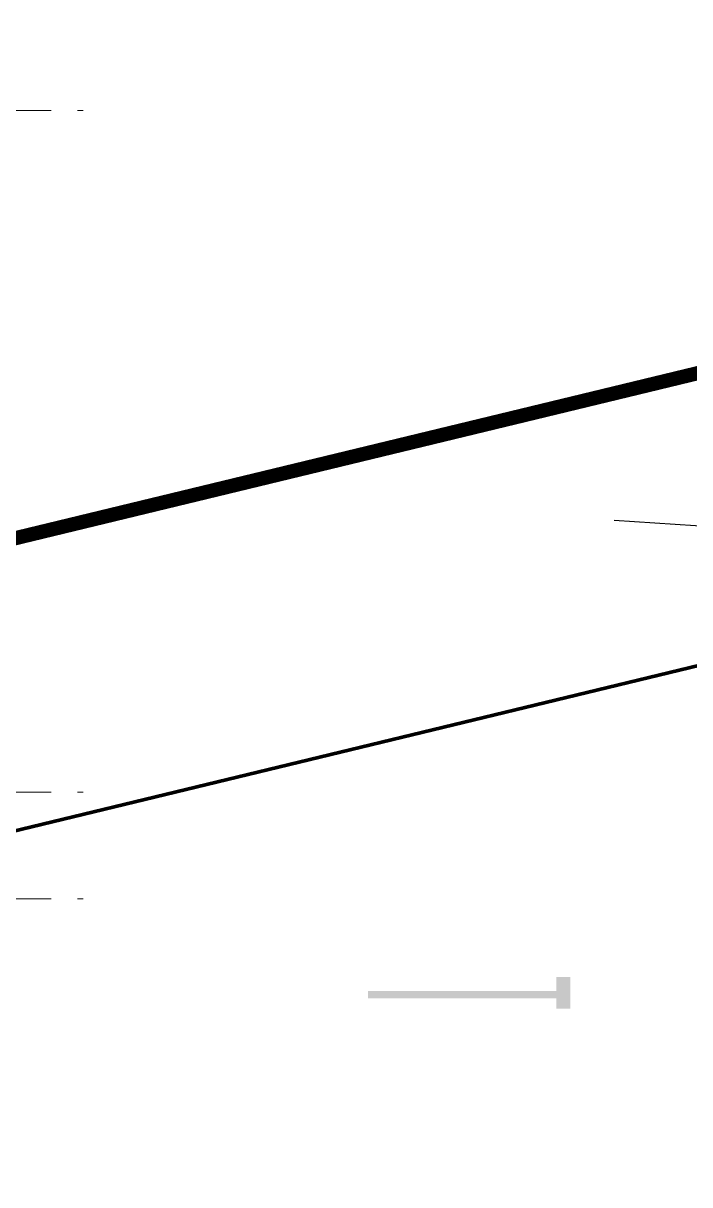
# Model space of a CAD drawing. Header units: millimetres. Extents: x -100356 to 314685, y 446 to 1273965.
# Drawn here: x 88715 to 98105, y 920224 to 936576 of the extents above; entities that cross this region are included whole.
import ezdxf
from ezdxf.xclip import XClip

# ---------------------------------------------------------------- set-up
doc = ezdxf.new("R2010")
doc.units = ezdxf.units.MM
doc.header["$XCLIPFRAME"] = 2
for name, pattern in [('20180221 BF$0$DASHDOT', [1, 0.5, -0.25, 0, -0.25]), ('CENTER', [2, 1.25, -0.25, 0.25, -0.25]), ('DASHED2', [0.375, 0.25, -0.125])]:
    doc.linetypes.add(name, pattern=pattern)
for name, color, linetype, lineweight in [('$0$TUONG 2', 2, 'Continuous', 35), ('20180221 BF$0$setback', 1, 'Continuous', 13), ('A.Concrete', 7, 'Continuous', 25), ('A1 - dp$0$FURNITURE', 8, 'Continuous', 5), ('GJ', 1, 'Continuous', 13), ('Hatch-wall', 251, 'Continuous', 5), ('LGI', 250, 'CENTER', 9), ('luoicot', 30, 'Continuous', 13)]:
    doc.layers.add(name, color=color, linetype=linetype, lineweight=lineweight)
for name, color, linetype in [('20180221 BF$0$10', 1, 'Continuous'), ('20180221 BF$0$luoi', 5, 'Continuous'), ('20180221 BF$0$TREE', 99, 'Continuous')]:
    doc.layers.add(name, color=color, linetype=linetype)
doc.styles.add('arial_eng', font='ARIALNI.TTF')

# ---------------------------------------------------------------- blocks, each defined once
blk = doc.blocks.new('1B3')
at = {"layer": 'Hatch-wall', "ltscale": 0.5}
h = blk.add_hatch(color=256, dxfattribs=at)
h.dxf.hatch_style = 1
edge = h.paths.add_edge_path()
edge.add_line((25984, 18402), (25984, 18749))
edge.add_line((25984, 18749), (25784, 18749))
edge.add_line((25784, 18749), (25784, 18550))
edge.add_line((25784, 18550), (23134, 18550))
edge.add_line((23134, 18550), (23134, 18450))
edge.add_line((23134, 18450), (25784, 18450))
edge.add_line((25784, 18450), (25784, 18302))
edge.add_line((25784, 18302), (25984, 18302))
edge.add_line((25984, 18302), (25984, 18399))
at = {"layer": 'A1 - dp$0$FURNITURE', "style": 'arial_eng'}
blk.add_attdef('AC', (-9776, 663, 0), '', height=300, rotation=180, dxfattribs=at)
blk = doc.blocks.new('X-GRID')
at = {"layer": 'LGI', "ltscale": 1500}
for p, q in [((5008.8, 11100), (-57318.6, 11100)), ((5008.8, 9600), (-57318.6, 9600)), ((5008.8, 0), (-57318.6, 0))]:
    blk.add_line(p, q, dxfattribs=at)
blk = doc.blocks.new('A$C60262ED2')
at = {"rotation": 180}
blk.add_blockref('X-GRID', (7409, 51484, 0), dxfattribs=at)
blk = doc.blocks.new('column')
at = {"layer": 'luoicot', "ltscale": 0.5}
blk.add_blockref('A$C60262ED2', (-47109, -40384, 0), dxfattribs=at)
blk = doc.blocks.new('SITE')
at = {"layer": 'GJ', "color": 2, "linetype": 'DASHED2', "ltscale": 200, "const_width": 50, "elevation": 0}
blk.add_lwpolyline([(-1161, 11823), (38572, 16750), (72294, 20682), (72666, 20725), (70992, 24794), (67559, 33009), (67489, 32988), (63297, 41856), (55641, 39398), (32498, 31969), (30483, 38296), (27912, 37566), (20347, 35807), (-531, 30760), (-1186, 35377)], dxfattribs=at)
blk = doc.blocks.new('20180221 BF$0$hientrang')
at = {"layer": '20180221 BF$0$10', "color": 1, "linetype": 'Continuous'}
blk.add_line((-65904, 31044, 0), (-70963, 47371, 0), dxfattribs=at)
at = {"layer": '20180221 BF$0$10', "color": 1}
blk.add_line((-65904, 31044, 0), (-70963, 47371, 0), dxfattribs=at)
at = {"layer": '20180221 BF$0$luoi', "color": 7, "linetype": 'Continuous'}
blk.add_line((-69311, 33649, 0), (-69308, 36149, 0), dxfattribs=at)
at = {"layer": '20180221 BF$0$setback', "color": 1, "linetype": '20180221 BF$0$DASHDOT', "ltscale": 200, "const_width": 200, "elevation": 0}
blk.add_lwpolyline([(-65904, 31044), (-70963, 47371), (-59640, 49717), (-60096, 53327), (-60608, 59668), (-61226, 68669), (-61471, 72759), (-61686, 76809), (-62001, 80760), (-62336, 84950), (-62414, 86030), (-62640, 89520), (-63032, 95421), (-63159, 98001), (-63208, 99311), (-63663, 102732), (-63312, 103421), (-62752, 103571), (-59442, 103696), (-40123, 104992), (-32510, 105502), (-33314, 110103)], dxfattribs=at)

msp = doc.modelspace()

# ---------------------------------------------------------------- block references
at = {"layer": '$0$TUONG 2'}
msp.add_blockref('1B3', (70440.7, 904400.5, 0), dxfattribs=at)
at = {"layer": '20180221 BF$0$TREE'}
ref = msp.add_blockref('20180221 BF$0$hientrang', (137502.3, 996458.1, 0), dxfattribs=dict(at, rotation=86.37342821610302))
XClip(ref).set_block_clipping_path([(-133148.1755428242, 112075.9558377523), (-124131.7889780848, -30182.5877385634), (-23551.8986045148, -23807.8059542924), (-32568.2851692542, 118450.7376220233)])
at = {"layer": 'A.Concrete'}
msp.add_blockref('column', (71940.7, 924250, 0), dxfattribs=at)
at = {"layer": 'GJ'}
msp.add_blockref('SITE', (82927, 892947, 0), dxfattribs=at)

doc.saveas('drawing.dxf')
